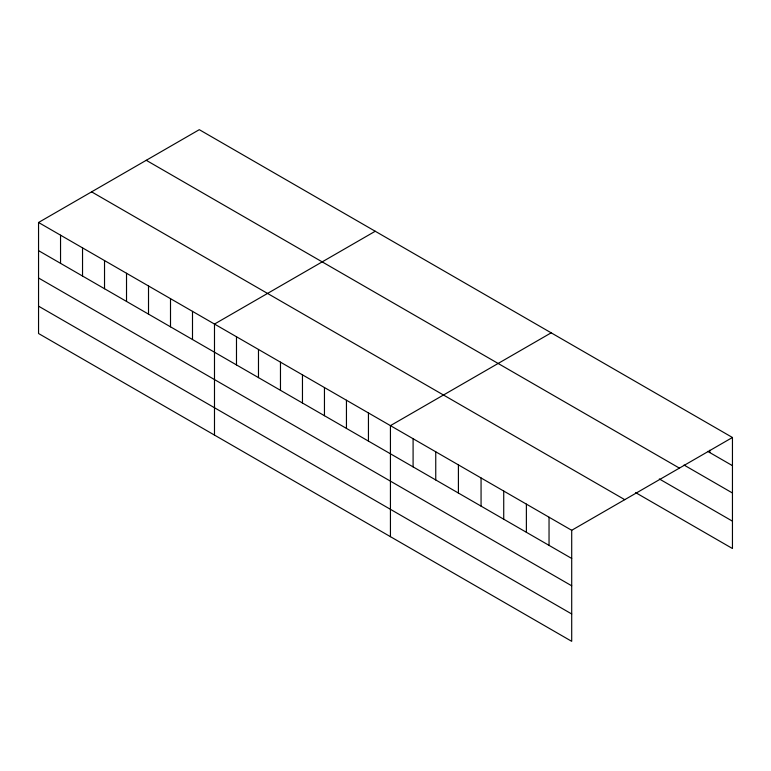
<?xml version="1.0" encoding="UTF-8"?>
<svg xmlns="http://www.w3.org/2000/svg" width="771" height="771" viewBox="0 0 771 771"><rect width="100%" height="100%" fill="white"/><g stroke="black" fill="none" stroke-linecap="round" stroke-linejoin="round"><path stroke-width="1.16" d="M635.632 492.621L732.45 548.518L732.45 437.485L199.294 129.673L38.55 222.482L38.55 333.515L571.706 641.327L571.706 530.294L38.55 222.482M375.236 231.252L214.492 324.061L214.492 435.095M551.178 332.831L390.434 425.64L390.434 536.664M571.706 530.294L732.45 437.485M707.73 451.382L732.45 465.655M684.041 465.048L732.45 492.997M146.249 160.301L679.405 468.113M659.321 478.955L732.45 521.167M91.595 191.854L624.751 499.666M38.55 250.642L571.706 558.455M38.55 277.994L571.706 585.806M38.55 306.164L571.706 613.976M709.792 450.225L709.792 452.567M549.039 517.216L549.039 545.376M526.381 504.128L526.381 532.298M503.723 491.05L503.723 519.211M481.065 477.972L481.065 506.133M458.408 464.884L458.408 493.045M435.75 451.806L435.75 479.967M413.092 438.718L413.092 466.889M368.442 412.938L368.442 441.108M346.449 400.245L346.449 428.406M324.456 387.543L324.456 415.714M302.463 374.851L302.463 403.011M280.471 362.148L280.471 390.319M258.478 349.456L258.478 377.617M236.485 336.754L236.485 364.924M192.499 311.368L192.499 339.529M170.507 298.666L170.507 326.827M148.514 285.974L148.514 314.134M126.521 273.271L126.521 301.432M104.528 260.579L104.528 288.74M82.536 247.876L82.536 276.037M60.543 235.184L60.543 263.345"/></g></svg>
